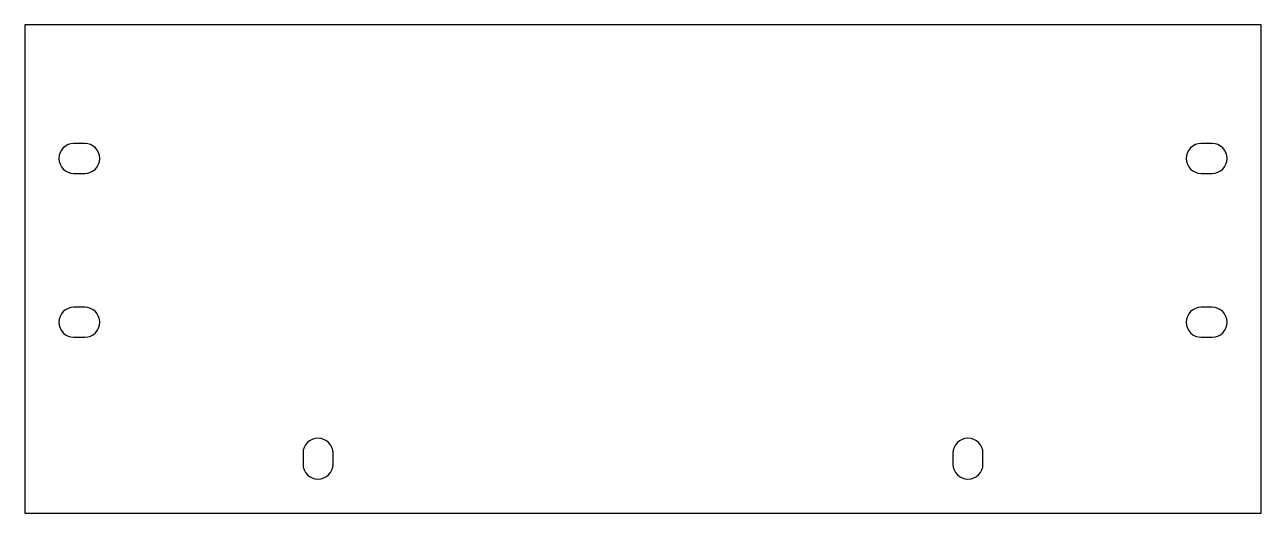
# Model space of a CAD drawing. Header units: millimetres. Extents: x 0 to 226, y 0 to 90.
import ezdxf

# ---------------------------------------------------------------- set-up
doc = ezdxf.new("R2010")
doc.units = ezdxf.units.MM
doc.layers.add('OUTLINE', color=7, linetype='Continuous')
doc.layers.add('SLOTS', color=7, linetype='Continuous')

msp = doc.modelspace()

# ---------------------------------------------------------------- linework, layer by layer
at = {"layer": 'OUTLINE'}
msp.add_lwpolyline([(0, 0), (226.4, 0), (226.4, 89.5), (0, 89.5)], close=True, dxfattribs=at)
at = {"layer": 'SLOTS'}
for p, q in [((11, 67.75), (9, 67.75)), ((217.4, 67.75), (215.4, 67.75)), ((9, 62.25), (11, 62.25)), ((215.4, 62.25), (217.4, 62.25)), ((11, 37.75), (9, 37.75)), ((217.4, 37.75), (215.4, 37.75)), ((9, 32.25), (11, 32.25)), ((215.4, 32.25), (217.4, 32.25)), ((50.95, 11), (50.95, 9)), ((56.45, 9), (56.45, 11)), ((169.95, 11), (169.95, 9)), ((175.45, 9), (175.45, 11))]:
    msp.add_line(p, q, dxfattribs=at)
for centre, start, end in [((9, 65), 90, 270), ((11, 65), 270, 90), ((215.4, 65), 90, 270), ((217.4, 65), 270, 90), ((9, 35), 90, 270), ((11, 35), 270, 90), ((215.4, 35), 90, 270), ((217.4, 35), 270, 90), ((53.7, 11), 0, 180), ((172.7, 11), 0, 180), ((53.7, 9), 180, 0), ((172.7, 9), 180, 0)]:
    msp.add_arc(centre, 2.75, start, end, dxfattribs=at)

doc.saveas('drawing.dxf')
